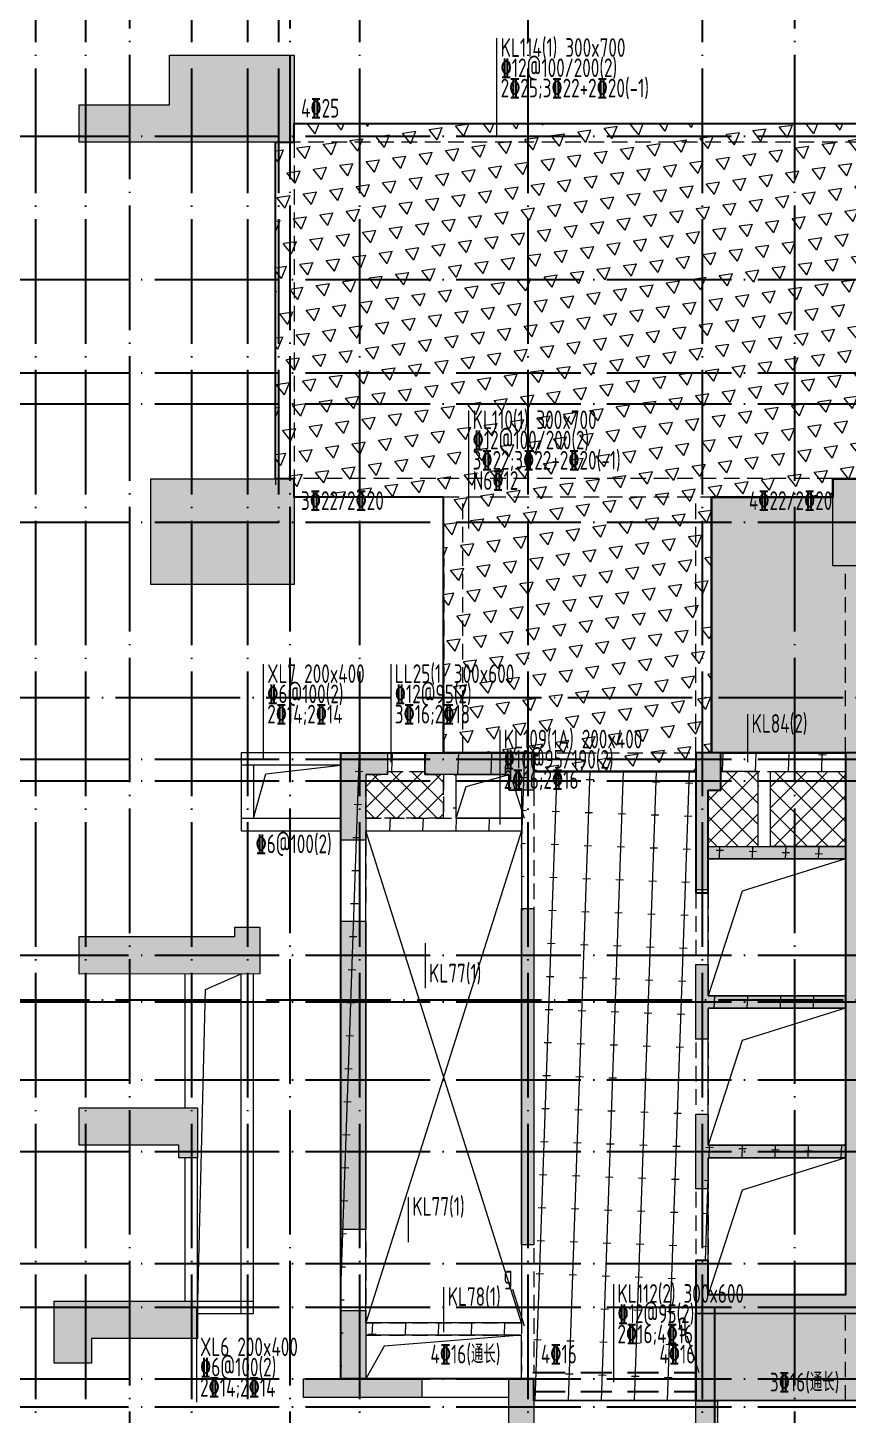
# Model space of a CAD drawing. Header units: millimetres. Extents: x 1089227 to 13101469, y 618865 to 10240562.
# Drawn here: x 3356469 to 3369642, y 4931042 to 4953314 of the extents above; entities that cross this region are included whole.
import ezdxf
from ezdxf.enums import TextEntityAlignment as Align

# ---------------------------------------------------------------- set-up
doc = ezdxf.new("R2010")
doc.units = ezdxf.units.MM
doc.header["$LTSCALE"] = 1000
for name, pattern in [('DASH', [0.35, 0.25, -0.1]), ('DASHED', [0.75, 0.5, -0.25]), ('DOTE', [2.42, 2, -0.2, 0.02, -0.2]), ('HIDDEN', [0.375, 0.25, -0.125])]:
    doc.linetypes.add(name, pattern=pattern)
doc.layers.get('0').update_dxf_attribs({"linetype": 'CONTINUOUS'})
for name, color, linetype in [('BEAM_WA', 56, 'DASHED'), ('C-H', 8, 'CONTINUOUS'), ('DOTE', 1, 'DOTE'), ('降板范围', 7, 'CONTINUOUS')]:
    doc.layers.add(name, color=color, linetype=linetype)
for name, color, linetype, lineweight in [('S-BEAM-DASH', 4, 'HIDDEN', 0), ('S-BEAM-SE-DASH', 3, 'HIDDEN', 0), ('S-HOLE', 11, 'CONTINUOUS', 0), ('S-SLAB', 160, 'CONTINUOUS', 0), ('S-SLAB-HATCH', 73, 'CONTINUOUS', 0), ('S-WALL', 31, 'CONTINUOUS', 0), ('梁原位标注', 7, 'CONTINUOUS', 18), ('梁名称编号', 2, 'CONTINUOUS', 18), ('梁标注引线', 2, 'CONTINUOUS', 18), ('梁集中标注', 2, 'CONTINUOUS', 18)]:
    doc.layers.add(name, color=color, linetype=linetype, lineweight=lineweight)
doc.styles.add('Style 1', font='yjkeng.shx', dxfattribs={"width": 0.7, "height": 300, "bigfont": 'yjkchn.shx'})
pattern_1 = [(45, (-3826422.05, -234037.87), (-168.379802, 168.379802), []), (135, (-3826422.05, -234037.87), (-168.379802, -168.379802), [])]

# ---------------------------------------------------------------- blocks, each defined once
blk = doc.blocks.new('塔楼轴网260428')
at = {"layer": 'DOTE', "color": 14}
for p, q in [((-33432.7, 137129.4), (-33432.7, 92559.7)), ((-32632.7, 137129.4), (-32632.7, 105963.5)), ((-30932.7, 137129.4), (-30932.7, 92559.7)), ((-30032.7, 137129.4), (-30032.7, 105963.5)), ((-29532.7, 137129.4), (-29532.7, 120163.5)), ((-28232.7, 137129.4), (-28232.7, 92559.7)), ((-25532.7, 137129.4), (-25532.7, 92559.7)), ((-22732.7, 137129.4), (-22732.7, 92559.7)), ((-41200.7, 126363.5), (-7867.2, 126363.5)), ((-41200.7, 124063.5), (-7867.2, 124063.5)), ((-41200.7, 122563.5), (-7867.2, 122563.5)), ((-41200.7, 122063.5), (-7867.2, 122063.5)), ((-41200.7, 120163.5), (-7867.2, 120163.5)), ((-41200.7, 116363.5), (-7867.2, 116363.5)), ((-41200.7, 116013.5), (-7867.2, 116013.5)), ((-41200.7, 113213.5), (-7867.2, 113213.5)), ((-41200.7, 112463.5), (-7867.2, 112463.5)), ((-41200.7, 111213.5), (-7867.2, 111213.5)), ((-41200.7, 110063.5), (-7867.2, 110063.5)), ((-41200.7, 108263.5), (-7867.2, 108263.5)), ((-41200.7, 107563.5), (-7867.2, 107563.5)), ((-22532.7, 107564.6), (-22532.7, 92559.7)), ((-41200.7, 106413.5), (-7867.2, 106413.5)), ((-41200.7, 105963.5), (-7867.2, 105963.5))]:
    blk.add_line(p, q, dxfattribs=at)
blk = doc.blocks.new('裙房轴网260428')
at = {"layer": 'DOTE', "color": 16, "linetype": 'DOTE'}
for p, q in [((-31925, 137349.7), (-31925, 23149.3)), ((-29350, 137349.7), (-29350, 55096.7)), ((-21250, 137349.7), (-21250, 29473.4)), ((-56350, 117350), (5500.5, 117350)), ((-56350, 112500), (5617.9, 112500))]:
    blk.add_line(p, q, dxfattribs=at)
blk = doc.blocks.new('04地块地下轴网260428')
for name in ['裙房轴网260428', '塔楼轴网260428']:
    blk.add_blockref(name, (0, 0))
blk = doc.blocks.new('QZ-TL-0808')
at = {"layer": 'C-H'}
for points in [[(7200, 31100), (8650, 31100), (8650, 31900), (10650, 31900), (10650, 30500), (7200, 30500)], [(8350, 25100), (10650, 25100), (10650, 23400), (8350, 23400)], [(19300, 25100), (21300, 25100), (21300, 23700), (19300, 23700)], [(11400, 19300), (11400, 20700), (12150, 20700), (12150, 20350), (11800, 20350), (11800, 19300)], [(12750, 20700), (14500, 20700), (14500, 20100), (14100, 20100), (14100, 20350), (12750, 20350)], [(19800, 20300), (20500, 20300), (20500, 20700), (19500, 20700), (19500, 19198), (17300, 19198), (17300, 20100), (17500, 20100), (17500, 20700), (17100, 20700), (17100, 18500), (17300, 18500), (17300, 18998), (19500, 18998), (19500, 16800), (17300, 16800), (17300, 17300), (17100, 17300), (17100, 16101), (17300, 16101), (17300, 16600), (19500, 16600), (19500, 14400), (17300, 14400), (17300, 14900), (17100, 14900), (17100, 13700), (17300, 13701), (17300, 14200), (19500, 14200), (19500, 12000), (17300, 12000), (17300, 12500), (17100, 12500), (17100, 11700), (19800, 11700)], [(14300, 18200), (14500, 18200), (14500, 12800), (14300, 12800)], [(10100, 17900), (9700, 17900), (9700, 17750), (7200, 17750), (7200, 17149), (10100, 17150)], [(11400, 18000), (11800, 18000), (11800, 13050), (11400, 13050)], [(7200, 15000), (9100, 15000), (9100, 14200), (8800, 14200), (8800, 14400), (7200, 14400)], [(6800, 10900), (6800, 11900), (9100, 11900), (9100, 11300), (7400, 11300), (7400, 10900)], [(10800, 10350), (10800, 10650), (11400, 10650), (11400, 11750), (11804, 11750), (11800, 10650), (12700, 10650), (12700, 10350)], [(14100, 10650), (14500, 10650), (14500, 9900), (14100, 9900)], [(17700, 8300), (17450, 8300), (17450, 10300), (17100, 10300), (17100, 7600), (17700, 7600)]]:
    blk.add_hatch(color=256, dxfattribs=at).paths.add_polyline_path(points)
at = {"layer": 'S-WALL'}
for points in [[(7200, 31100), (8650, 31100), (8650, 31900), (10650, 31900), (10650, 30500), (7200, 30500), (7200, 31100)], [(11400, 19300), (11400, 20700), (12150, 20700), (12150, 20350), (11800, 20350), (11800, 19300), (11400, 19300)], [(12750, 20700), (14500, 20700), (14500, 20100), (14100, 20100), (14100, 20350), (12750, 20350), (12750, 20700)], [(17100, 16100), (17100, 17300), (17300, 17300), (17300, 16800), (19500, 16800), (19500, 18998), (17300, 18998), (17300, 18500), (17100, 18500), (17100, 20700), (17500, 20700), (17500, 20100), (17300, 20100), (17300, 19198), (19500, 19198), (19500, 20700), (20500, 20700)], [(19800, 11700), (17100, 11700), (17100, 12500), (17300, 12500), (17300, 12000), (19500, 12000), (19500, 14200), (17300, 14200), (17300, 13701), (17100, 13700), (17100, 14900), (17300, 14900), (17300, 14400), (19500, 14400), (19500, 16600), (17300, 16600), (17300, 16101), (17100, 16101)], [(7200, 17150), (7200, 17750), (9700, 17750), (9700, 17900), (10100, 17900), (10100, 17150), (7200, 17149)], [(7200, 15000), (9100, 15000), (9100, 14200), (8800, 14200), (8800, 14400), (7200, 14400), (7200, 15000)], [(6800, 10900), (6800, 11900), (9100, 11900), (9100, 11300), (7400, 11300), (7400, 10900), (6800, 10900)], [(10800, 10350), (10800, 10650), (11400, 10650), (11400, 11750), (11804, 11750), (11800, 10650), (12700, 10650), (12700, 10350), (10800, 10350)], [(17100, 10300), (17450, 10300), (17450, 8300), (17700, 8300), (17700, 7600), (17100, 7600), (17100, 10300)]]:
    blk.add_lwpolyline(points, dxfattribs=at)
for points in [[(8350, 25100), (10650, 25100), (10650, 23400), (8350, 23400)], [(19300, 25100), (21300, 25100), (21300, 23700), (19300, 23700)], [(14300, 18200), (14500, 18200), (14500, 12800), (14300, 12800)], [(11400, 18000), (11800, 18000), (11800, 13050), (11400, 13050)], [(14100, 10650), (14500, 10650), (14500, 9900), (14100, 9900)]]:
    blk.add_lwpolyline(points, close=True, dxfattribs=at)
blk = doc.blocks.new('1F柱网-0808')
blk.add_blockref('QZ-TL-0808', (144880, 148457))
blk = doc.blocks.new('2FJGBZ')
at = {"layer": 'S-SLAB-HATCH'}
h = blk.add_hatch(dxfattribs=at)
h.set_pattern_fill('FLEX', color=256, scale=50)
h.set_pattern_definition([(0, (-6326317.14, 1683260.45), (0, 317.5), [317.5, -317.5]), (45, (-6325999.64, 1683260.45), (2e-14, 317.500137), [79.375, -290.263, 79.375, -449.013])])
edge = h.paths.add_edge_path()
edge.add_line((162230, 169157), (162230, 173258))
edge.add_line((162230, 173258), (164180, 173258))
edge.add_line((164180, 173258), (164180, 173557))
edge.add_line((164180, 173557), (165681, 173557))
edge.add_line((165681, 173557), (165680, 178957))
edge.add_line((165680, 178957), (165380, 178957))
edge.add_line((165380, 178957), (165381, 179257))
edge.add_line((165381, 179257), (165380, 185057))
edge.add_line((165380, 185057), (165880, 185057))
edge.add_line((165880, 185057), (165880, 185457))
edge.add_line((165880, 185457), (165880, 185857))
edge.add_line((165880, 185857), (166580, 185857))
edge.add_line((166580, 185857), (169680, 185857))
edge.add_line((169680, 185857), (169680, 187082))
edge.add_line((169680, 187082), (189563, 187082))
edge.add_arc((189563, 186382), 700, 0, 90, ccw=False)
edge.add_line((190263, 186382), (190261, 179622))
edge.add_line((190261, 179622), (185090, 168953))
edge.add_line((185090, 168953), (182222, 161620))
edge.add_arc((181105, 162057), 1200, 270.0001, 338.6391, ccw=False)
edge.add_line((181105, 160857), (179111, 160857))
edge.add_line((179111, 160857), (179111, 160858))
edge.add_line((179111, 160858), (178611, 160858))
edge.add_line((178611, 160858), (178611, 160859))
edge.add_line((178611, 160859), (176230, 160857))
edge.add_line((176230, 160857), (176230, 161058))
edge.add_line((176230, 161058), (170882, 161058))
edge.add_line((170882, 161058), (167282, 161058))
edge.add_line((167282, 161058), (167280, 161658))
edge.add_line((167280, 161658), (166980, 161657))
edge.add_line((166980, 161657), (166980, 160757))
edge.add_line((166980, 160757), (167480, 160757))
edge.add_line((167480, 160757), (167480, 158757))
edge.add_line((167480, 158757), (161982, 158758))
edge.add_line((161982, 158758), (161982, 160158))
edge.add_line((161982, 160158), (164682, 160162))
edge.add_line((164682, 160162), (164682, 168757))
edge.add_line((164682, 168757), (165382, 168758))
edge.add_line((165382, 168758), (165382, 169158))
edge.add_line((165382, 169158), (162230, 169157))
h.paths.add_polyline_path([(184967, 186785), (181863, 186785), (181863, 181182), (184963, 181182)], flags=16)
h.paths.add_polyline_path([(187362, 184582), (187363, 186783), (185167, 186783), (185166, 184582)], flags=16)
h = blk.add_hatch(dxfattribs=at)
h.set_pattern_fill('TRIANG', color=256, scale=150, angle=8)
h.set_pattern_definition([(68.0000004, (-5457252.86, 1932872.46), (-263.88782, 337.761074), [214.3125, -214.3125]), (128.0000004, (-5457252.86, 1932872.46), (-424.45358, -59.653019), [214.3125, -214.3125]), (8.0000004, (-5457384.8, 1933041.34), (160.56576, 397.414093), [214.3125, -214.3125])])
h.paths.add_polyline_path([(155530, 179257), (165381, 179257), (165381, 178957), (165680, 178957), (165681, 173557), (164180, 173557), (164180, 173258), (162230, 173258), (162230, 169157), (161981, 169157), (161980, 168857), (159380, 168857), (159380, 169157), (157930, 169157), (157931, 173258), (155530, 173258), (155530, 173557), (155230, 173557), (155230, 178957), (155530, 178957)])
h = blk.add_hatch(dxfattribs=at)
h.set_pattern_fill('橡胶', color=256, scale=150, angle=8)
h.set_pattern_definition([(88, (-21741.7, -30030.15), (-530.007, 18.5083), []), (178, (-21131.1, -29460.8), (-18.5083, -530.007), [120, -410.3301])])
h.paths.add_polyline_path([(161980, 158757), (159381, 158760), (159381, 159107), (156280, 159107), (156280, 169157), (159380, 169157), (159381, 168857), (161981, 168857), (161981, 166907), (162180, 166907), (162180, 168557), (162381, 168557), (162381, 169156), (164381, 169156), (164380, 160457), (162180, 160457), (162180, 161007), (161980, 161007)])
h.paths.add_polyline_path([(157930, 168107), (156681, 168107), (156680, 168807), (157030, 168807), (157032, 168857), (157632, 168857), (157630, 168807), (157930, 168807)], flags=16)
h.paths.add_polyline_path([(158130, 168807), (158981, 168807), (158981, 168557), (159181, 168557), (159181, 168107), (158130, 168107)], flags=16)
h.paths.add_polyline_path([(159181, 160007), (156681, 160007), (156681, 167907), (159181, 167907)], flags=16)
h.paths.add_polyline_path([(162980, 168857), (162380, 168857), (162380, 168557), (162180, 168557), (162180, 167655), (162980, 167655)], flags=16)
h.paths.add_polyline_path([(164381, 167655), (163180, 167655), (163180, 168857), (164381, 168857)], flags=17)
h.paths.add_polyline_path([(162180, 167455), (164380, 167455), (164380, 165257), (162180, 165257)], flags=17)
h.paths.add_polyline_path([(162180, 165057), (164380, 165057), (164380, 162857), (162180, 162857)], flags=16)
h.paths.add_polyline_path([(162180, 162657), (164380, 162657), (164380, 160457), (162180, 160457)], flags=16)
h.paths.add_polyline_path([(156681, 159107), (159181, 159107), (159181, 159808), (156681, 159808)], flags=17)
h = blk.add_hatch(dxfattribs=at)
h.set_pattern_fill('ANSI37', color=256, scale=150)
h.set_pattern_definition(pattern_1)
h.paths.add_polyline_path([(157930, 168107), (156681, 168107), (156680, 168807), (157030, 168807), (157032, 168857), (157632, 168857), (157630, 168807), (157930, 168807)])
h = blk.add_hatch(dxfattribs=at)
h.set_pattern_fill('ANSI37', color=256, scale=150)
h.set_pattern_definition(pattern_1)
h.paths.add_polyline_path([(162980, 168857), (162380, 168857), (162380, 168557), (162180, 168557), (162180, 167655), (162980, 167655)])
h = blk.add_hatch(dxfattribs=at)
h.set_pattern_fill('ANSI37', color=256, scale=150)
h.set_pattern_definition([(45, (-3819922.63, -234037.87), (-168.379802, 168.379802), []), (135, (-3819922.63, -234037.87), (-168.379802, -168.379802), [])])
h.paths.add_polyline_path([(164381, 167655), (163180, 167655), (163180, 168857), (164381, 168857)])
at = {"layer": 'BEAM_WA'}
for p, q in [((159381, 159207), (161980, 159207)), ((159381, 158907), (161980, 158907))]:
    blk.add_line(p, q, dxfattribs=at)
at = {"layer": 'S-BEAM-DASH'}
for p, q in [((165381, 179257), (155531, 179257)), ((155230, 178957), (155230, 173457)), ((155530, 178957), (155530, 173457)), ((165381, 178957), (155531, 178957)), ((164179, 173558), (155529, 173558)), ((164179, 173258), (155529, 173258)), ((157931, 173157), (157932, 169156)), ((158231, 173157), (158232, 169156)), ((161980, 169157), (161980, 173157)), ((162230, 169157), (162230, 173157)), ((164381, 169157), (164381, 172157)), ((157030, 169157), (157631, 169157)), ((159381, 169157), (161981, 169157)), ((162381, 169157), (164381, 169157)), ((157030, 168857), (157631, 168857)), ((159381, 168857), (161981, 168857)), ((162381, 168857), (164381, 168857)), ((157930, 168107), (157930, 168808)), ((159381, 168557), (159380, 166657)), ((156680, 168107), (158130, 168107)), ((159181, 168107), (159181, 166657)), ((156680, 167757), (156681, 166657)), ((161980, 166907), (161980, 165807)), ((162180, 166907), (162180, 165807)), ((161980, 164507), (161980, 163407)), ((162180, 164507), (162180, 163407)), ((161980, 162107), (161980, 161007)), ((162180, 162107), (162180, 161007)), ((156680, 161307), (156681, 160207)), ((159181, 161205), (159181, 159207)), ((159381, 161205), (159381, 159207)), ((161980, 158757), (161980, 160157)), ((162280, 158757), (162280, 160157)), ((164381, 158757), (164380, 160157)), ((158981, 159107), (157580, 159107)), ((161982, 158757), (159382, 158757)), ((165081, 158757), (162381, 158757))]:
    blk.add_line(p, q, dxfattribs=at)
at = {"layer": 'S-BEAM-DASH', "linetype": 'Continuous'}
for p, q in [((156280, 169157), (154680, 169157)), ((154680, 169157), (154680, 167907)), ((156280, 168957), (154680, 168957)), ((154880, 168957), (154880, 168107)), ((158130, 168107), (158130, 168808)), ((159181, 168557), (159181, 168107)), ((154680, 168107), (156280, 168107)), ((158130, 168107), (159181, 168107)), ((154680, 167907), (156280, 167907)), ((156280, 167757), (156281, 166657)), ((153780, 163457), (153780, 165607)), ((154680, 160157), (154680, 165608)), ((154880, 160157), (154880, 165608)), ((153780, 160357), (153780, 162657)), ((153980, 160357), (153980, 162657)), ((156282, 161508), (156281, 160207)), ((153982, 160357), (154880, 160357)), ((153982, 160157), (154880, 160157)), ((158981, 158807), (157580, 158807))]:
    blk.add_line(p, q, dxfattribs=at)
at = {"layer": 'S-BEAM-SE-DASH'}
for p, q in [((162980, 167655), (162980, 168857)), ((163180, 167655), (163180, 168857)), ((156680, 167907), (159181, 167907)), ((156680, 160008), (159181, 160008)), ((156680, 159808), (159181, 159808))]:
    blk.add_line(p, q, dxfattribs=at)
at = {"layer": 'S-HOLE'}
for points in [[(154880, 168107), (155078, 168819), (156282, 168957)], [(158130, 168107), (158295, 168617), (158981, 168807)], [(159181, 167907), (156681, 160008)], [(159180, 160007), (156681, 167907)], [(164380, 167455), (162724, 166935), (162180, 165257)], [(153982, 160358), (154105, 165358), (154680, 165608)], [(164380, 165057), (162724, 164537), (162180, 162857)], [(164380, 162657), (162724, 162137), (162180, 160457)], [(159180, 159808), (156978, 159632), (156681, 159107)]]:
    blk.add_lwpolyline(points, dxfattribs=at)
for points in [[(158130, 168807), (158981, 168807), (158981, 168557), (159181, 168557), (159181, 168107), (158130, 168107)], [(159181, 160007), (156681, 160007), (156681, 167907), (159181, 167907)], [(162180, 167455), (164380, 167455), (164380, 165257), (162180, 165257)], [(162180, 165057), (164380, 165057), (164380, 162857), (162180, 162857)], [(162180, 162657), (164380, 162657), (164380, 160457), (162180, 160457)], [(156681, 159107), (159181, 159107), (159181, 159808), (156681, 159808)]]:
    blk.add_lwpolyline(points, close=True, dxfattribs=at)
at = {"layer": 'S-SLAB', "linetype": 'DASH'}
blk.add_lwpolyline([(157930, 168107), (156681, 168107), (156680, 168807), (157030, 168807), (157032, 168857), (157632, 168857), (157630, 168807), (157930, 168807)], close=True, dxfattribs=at)
at = {"layer": 'S-SLAB'}
for points in [[(162980, 168857), (162380, 168857), (162380, 168557), (162180, 168557), (162180, 167655), (162980, 167655)], [(164381, 167655), (163180, 167655), (163180, 168857), (164381, 168857)]]:
    blk.add_lwpolyline(points, close=True, dxfattribs=at)
at = {"layer": '降板范围'}
for points in [[(167480, 158757), (161982, 158758), (161982, 160158), (164682, 160162)], [(165382, 169158), (162230, 169157), (162230, 173258), (164180, 173258), (164180, 173557), (165681, 173557)]]:
    blk.add_lwpolyline(points, dxfattribs=at)
for points in [[(155530, 179257), (165381, 179257), (165381, 178957), (165680, 178957), (165681, 173557), (164180, 173557), (164180, 173258), (162230, 173258), (162230, 169157), (161981, 169157), (161980, 168857), (159380, 168857), (159380, 169157), (157930, 169157), (157931, 173258), (155530, 173258), (155530, 173557), (155230, 173557), (155230, 178957), (155530, 178957)], [(161980, 158757), (159381, 158760), (159381, 159107), (156280, 159107), (156280, 169157), (159380, 169157), (159381, 168857), (161981, 168857), (161981, 166907), (162180, 166907), (162180, 168557), (162381, 168557), (162381, 169156), (164381, 169156), (164380, 160457), (162180, 160457), (162180, 161007), (161980, 161007)]]:
    blk.add_lwpolyline(points, close=True, dxfattribs=at)
blk.add_blockref('1F柱网-0808', (0, 0))

msp = doc.modelspace()

# ---------------------------------------------------------------- linework, layer by layer
at = {"layer": '梁原位标注', "lineweight": 18}
for p, q in [((3364446.482, 4940623.311), (3364255.366, 4941211.507)), ((3364446.482, 4932473.328), (3364255.365, 4933061.524)), ((3367246.029, 4931723.324), (3367054.913, 4932311.52))]:
    msp.add_line(p, q, dxfattribs=at)
at = {"layer": '梁标注引线', "color": 6, "lineweight": 18}
for p, q in [((3364000.636, 4951573.321), (3364000.636, 4953146.398)), ((3363550.647, 4945273.319), (3363550.647, 4947171.396)), ((3362301.029, 4941523.311), (3362301.029, 4943096.388)), ((3368028.721, 4941523.311), (3368028.721, 4942296.388)), ((3364051.029, 4940523.311), (3364051.029, 4942046.388)), ((3362851.029, 4938621.026), (3362851.029, 4937897.949)), ((3362582.602, 4933821.026), (3362582.602, 4934544.103)), ((3365876.482, 4931573.324), (3365876.482, 4933146.401)), ((3363151.028, 4932373.326), (3363151.028, 4933096.403))]:
    msp.add_line(p, q, dxfattribs=at)
at = {"layer": '梁标注引线', "color": 3, "lineweight": 18}
for p, q in [((3360253.77, 4941573.311), (3360253.77, 4943096.388)), ((3359175.842, 4932773.327), (3359175.842, 4931250.25))]:
    msp.add_line(p, q, dxfattribs=at)

# ---------------------------------------------------------------- block references
for name, p in [('2FJGBZ', (3205215.02, 4772518.421)), ('04地块地下轴网260428', (3390028.145, 4825211.796))]:
    msp.add_blockref(name, p)

# ---------------------------------------------------------------- texts
at = {"layer": '梁原位标注', "style": 'Style 1', "width": 0.7}
for s, p in [('4%%13325', (3360856.009, 4951783.325)), ('3%%13322/2%%13320', (3360856.029, 4945483.323)), ('4%%13316', (3364706.482, 4931783.324))]:
    msp.add_text(s, height=300, dxfattribs=at).set_placement(p, align=Align.BOTTOM_LEFT)
for s, p in [('4%%13322/2%%13320', (3369386.029, 4945483.312)), ('g', (3364255.366, 4941211.507)), ('g', (3367054.913, 4932311.52)), ('4%%13316', (3367186.029, 4931783.324))]:
    msp.add_text(s, height=300, dxfattribs=at).set_placement(p, align=Align.BOTTOM_RIGHT)
msp.add_text('%%1326@100(2)', height=300, dxfattribs=at).set_placement((3360737.399, 4940363.311), align=Align.TOP_CENTER)
msp.add_text('g', height=300, rotation=0.0000905, dxfattribs=at).set_placement((3364255.365, 4933061.524), align=Align.BOTTOM_RIGHT)
for s, p in [('4%%13316(通长)', (3363496.256, 4931783.326)), ('3%%13316(通长)', (3368941.414, 4931333.181))]:
    msp.add_text(s, height=300, dxfattribs=at).set_placement(p, align=Align.BOTTOM_CENTER)
at = {"layer": '梁名称编号', "color": 6, "style": 'Style 1', "width": 0.7}
for s, p in [('KL114(1) 300x700', (3364060.636, 4953146.398)), ('KL110(1) 300x700', (3363610.647, 4947171.396)), ('LL25(1) 300x600', (3362361.029, 4943096.388)), ('KL84(2)', (3368088.721, 4942296.388)), ('KL109(1A) 200x400', (3364111.029, 4942046.388)), ('KL77(1)', (3362642.602, 4934544.103)), ('KL78(1)', (3363211.028, 4933096.403)), ('KL112(2) 300x600', (3365936.482, 4933146.401))]:
    msp.add_text(s, height=300, dxfattribs=at).set_placement(p, align=Align.TOP_LEFT)
at = {"layer": '梁名称编号', "color": 3, "style": 'Style 1', "width": 0.7}
msp.add_text('XL7 200x400', height=300, dxfattribs=at).set_placement((3360313.77, 4943096.388), align=Align.TOP_LEFT)
at = {"layer": '梁名称编号', "color": 6, "style": 'Style 1', "width": 0.7}
msp.add_text('KL77(1)', height=300, dxfattribs=at).set_placement((3362911.029, 4937897.949), align=Align.BOTTOM_LEFT)
at = {"layer": '梁名称编号', "color": 3, "style": 'Style 1', "width": 0.7}
msp.add_text('XL6 200x400', height=300, dxfattribs=at).set_placement((3359235.842, 4931900.25), align=Align.BOTTOM_LEFT)
at = {"layer": '梁集中标注', "color": 6, "style": 'Style 1', "width": 0.7}
for s, p in [('%%13212@100/200(2)', (3364060.636, 4952821.398)), ('2%%13325;3%%13322+2%%13320(-1)', (3364060.636, 4952496.398)), ('%%13212@100/200(2)', (3363610.647, 4946846.396)), ('3%%13322;3%%13322+2%%13320(-1)', (3363610.647, 4946521.396)), ('N6%%13312', (3363610.647, 4946196.396)), ('%%13212@95(2)', (3362361.029, 4942771.388)), ('3%%13316;2%%13318', (3362361.029, 4942446.388)), ('%%13210@95/190(2)', (3364111.029, 4941721.388)), ('2%%13316;2%%13316', (3364111.029, 4941396.388)), ('%%13212@95(2)', (3365936.482, 4932821.401)), ('2%%13316;4%%13316', (3365936.482, 4932496.401))]:
    msp.add_text(s, height=300, dxfattribs=at).set_placement(p, align=Align.TOP_LEFT)
at = {"layer": '梁集中标注', "color": 3, "style": 'Style 1', "width": 0.7}
for s, p in [('%%1326@100(2)', (3360313.77, 4942771.388)), ('2%%13314;2%%13314', (3360313.77, 4942446.388))]:
    msp.add_text(s, height=300, dxfattribs=at).set_placement(p, align=Align.TOP_LEFT)
for s, p in [('%%1326@100(2)', (3359235.842, 4931575.25)), ('2%%13314;2%%13314', (3359235.842, 4931250.25))]:
    msp.add_text(s, height=300, dxfattribs=at).set_placement(p, align=Align.BOTTOM_LEFT)

doc.saveas('drawing.dxf')
